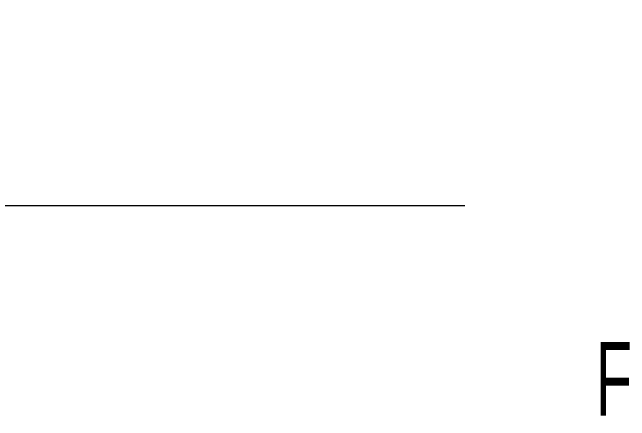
# Model space of a CAD drawing. Header units: millimetres. Extents: x 26 to 585, y 36 to 406.
# Drawn here: x 176.59 to 218.49, y 137.85 to 165.55 of the extents above; entities that cross this region are included whole.
import ezdxf

# ---------------------------------------------------------------- set-up
doc = ezdxf.new("R2010")
doc.units = ezdxf.units.MM
doc.styles.add('SLDTEXTSTYLE0', font='TXT', dxfattribs={"width": 0.605})
doc.dimstyles.new('SLDDIMSTYLE6', dxfattribs={"dimtxt": 3.5, "dimasz": 3.5, "dimexe": 0, "dimexo": 0.0625, "dimgap": 0.875, "dimtad": 0, "dimtih": 1, "dimtoh": 1, "dimlfac": 10, "dimrnd": 1e-09, "dimzin": 12, "dimdsep": 46, "dimtxsty": 'SLDTEXTSTYLE0', "dimsah": 1, "dimcen": 0, "dimadec": 0, "dimazin": 0, "dimtfac": 1, "dimtdec": 3, "dimtofl": 0, "dimtmove": 0, "dimatfit": 3, "dimfxl": 1, "dimfrac": 2, "dimtolj": 1, "dimtzin": 12, "dimarcsym": 0})

# ---------------------------------------------------------------- blocks, each defined once
blk = doc.blocks.new('*D24')
at = {"color": 7, "linetype": 'Continuous', "lineweight": 0, "transparency": 16777216}
for p, q in [((99.108, 180.599), (120.828, 158.88)), ((120.828, 158.88), (127.275, 152.435)), ((127.275, 152.435), (207.313, 152.435))]:
    blk.add_line(p, q, dxfattribs=at)
blk.add_solid([(120.828, 158.88), (122.923, 156.025), (123.684, 156.786)], dxfattribs=at)
at = {"color": 7, "linetype": 'Continuous', "lineweight": 0, "transparency": 16777216, "char_height": 3.5, "attachment_point": 1, "style": 'SLDTEXTSTYLE0'}
for s, insert in [('R307.3', (160.69, 167.689)), ('R307.3', (130.362, 156.947)), ('Smallest circumsribed radius axis 1', (130.362, 151.575))]:
    blk.add_mtext(s, dxfattribs=dict(at, insert=insert))

msp = doc.modelspace()

# ---------------------------------------------------------------- texts
at = {"color": 7, "linetype": 'Continuous', "insert": (216.179723, 143.189054), "char_height": 5, "attachment_point": 1, "style": 'SLDTEXTSTYLE0'}
msp.add_mtext('F', dxfattribs=at)

# ---------------------------------------------------------------- dimensions: what is measured, and where the dimension line sits
at = {"color": 7, "linetype": 'Continuous', "lineweight": 0}
dim = msp.add_radius_dim(center=(99.10822, 180.598577), mpoint=(120.828429, 158.880482), text='R307.3\\PR307.3 Smallest circumsribed radius axis 1', dimstyle='SLDDIMSTYLE6', dxfattribs=at)
dim.commit()
dim.dimension.update_dxf_attribs({"geometry": '*D24', "text_midpoint": (168.043606, 160.489043), "dimtype": 164})

doc.saveas('drawing.dxf')
